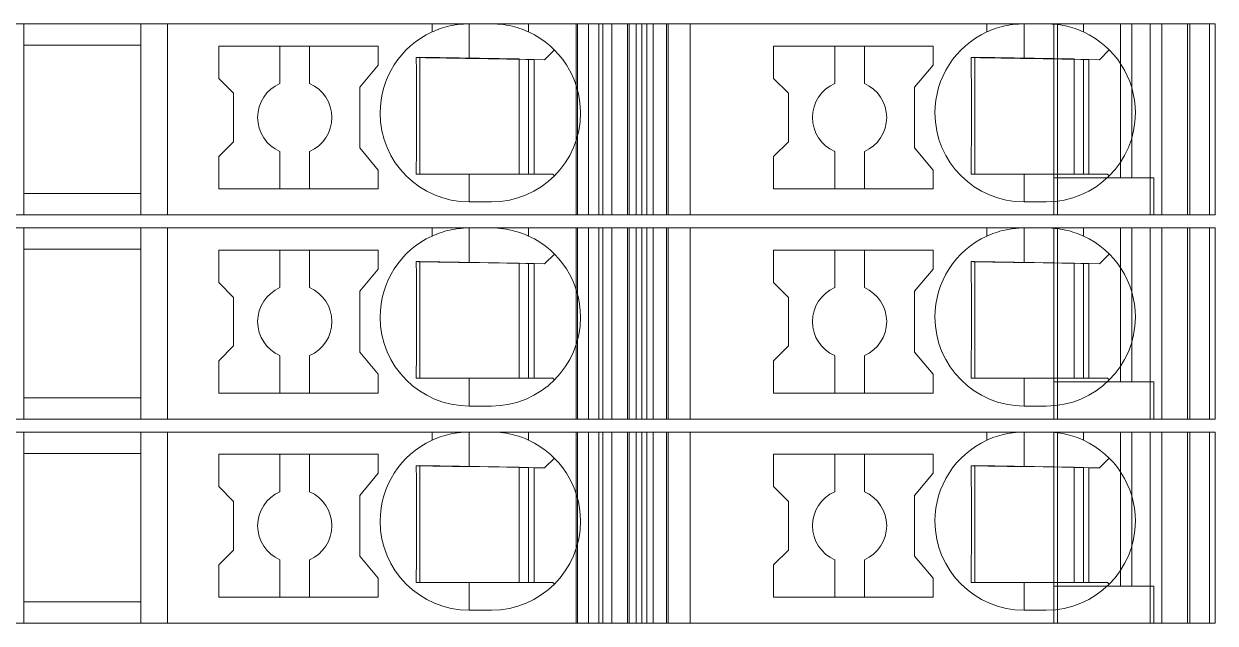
# Model space of a CAD drawing. Header units: millimetres. Extents: x 0 to 1680, y 0 to 1188.
# Drawn here: x 909.05 to 941.15, y 380.35 to 396.5 of the extents above; entities that cross this region are included whole.
import ezdxf
from ezdxf.enums import TextEntityAlignment as Align

# ---------------------------------------------------------------- set-up
doc = ezdxf.new("R2010")
doc.units = ezdxf.units.MM
for name, color, linetype, lineweight in [('EPLAN309', 5, 'Continuous', 5), ('EPLAN493', 5, 'Continuous', 5), ('MAIN-1', 7, 'Continuous', 5), ('MAIN-2', 7, 'Continuous', 5)]:
    doc.layers.add(name, color=color, linetype=linetype, lineweight=lineweight)
doc.styles.add('Tahoma', font='')
doc.styles.get('Tahoma').set_extended_font_data('Tahoma')

# ---------------------------------------------------------------- blocks, each defined once
blk = doc.blocks.new('EPLSYM_LibrarySPECIAL_Symbol12_Variant0_Placement8_16')
at = {"layer": 'EPLAN309', "lineweight": 13, "ltscale": 16}
blk.add_lwpolyline([(0, -5.15), (68.15, -5.15), (68.15, 0), (0, 0)], close=True, dxfattribs=at)
at = {"layer": 'EPLAN493', "color": 5, "style": 'Tahoma'}
blk.add_attdef('17_20450', text='', height=2.3478, dxfattribs=at).set_placement((0, -21.83478), align=Align.MIDDLE_RIGHT)
blk = doc.blocks.new('EPLSYM_LibrarySPECIAL_Symbol12_Variant0_Placement8_17')
at = {"layer": 'EPLAN309', "lineweight": 13, "ltscale": 16}
blk.add_lwpolyline([(0, -5.15), (68.15, -5.15), (68.15, 0), (0, 0)], close=True, dxfattribs=at)
at = {"layer": 'EPLAN493', "color": 5, "style": 'Tahoma'}
blk.add_attdef('17_20450', text='', height=2.3478, dxfattribs=at).set_placement((0, -21.83478), align=Align.MIDDLE_RIGHT)
blk = doc.blocks.new('EPLSYM_LibrarySPECIAL_Symbol12_Variant0_Placement8_18')
at = {"layer": 'EPLAN309', "lineweight": 13, "ltscale": 16}
blk.add_lwpolyline([(0, -5.15), (68.15, -5.15), (68.15, 0), (0, 0)], close=True, dxfattribs=at)
at = {"layer": 'EPLAN493', "color": 5, "style": 'Tahoma'}
blk.add_attdef('17_20450', text='', height=2.3478, dxfattribs=at).set_placement((0, -21.83478), align=Align.MIDDLE_RIGHT)

msp = doc.modelspace()

# ---------------------------------------------------------------- linework, layer by layer
at = {"layer": 'MAIN-1'}
for p, q in [((909.05, 396.5), (912.2, 396.5)), ((909.05, 396.5), (909.05, 391.35)), ((912.919, 396.5), (912.2, 396.5)), ((912.2, 391.35), (912.2, 396.5)), ((920.05, 396.5), (912.919, 396.5)), ((912.919, 396.5), (912.919, 391.35)), ((920.05, 396.5), (921.05, 396.5)), ((920.05, 396.282), (920.05, 396.5)), ((920.531, 396.443), (920.463, 396.427)), ((920.601, 396.458), (920.531, 396.443)), ((920.673, 396.47), (920.601, 396.458)), ((920.746, 396.481), (920.673, 396.47)), ((920.821, 396.489), (920.746, 396.481)), ((920.897, 396.495), (920.821, 396.489)), ((920.973, 396.499), (920.897, 396.495)), ((921.05, 396.5), (920.973, 396.499)), ((921.05, 395.568), (921.05, 396.5)), ((921.05, 396.5), (921.65, 396.5)), ((921.65, 396.5), (921.732, 396.499)), ((922.65, 396.5), (921.65, 396.5)), ((921.732, 396.499), (921.814, 396.494)), ((921.814, 396.494), (921.896, 396.487)), ((921.896, 396.487), (921.975, 396.478)), ((921.975, 396.478), (922.053, 396.466)), ((922.053, 396.466), (922.13, 396.452)), ((922.13, 396.452), (922.204, 396.435)), ((922.204, 396.435), (922.275, 396.417)), ((922.65, 396.5), (925.704, 396.5)), ((922.65, 396.282), (922.65, 396.5)), ((925.832, 396.5), (925.704, 396.5)), ((925.704, 391.35), (925.704, 396.5)), ((925.832, 396.5), (926.367, 396.5)), ((925.832, 391.35), (925.832, 396.5)), ((927, 396.5), (926.367, 396.5)), ((926.367, 391.35), (926.367, 396.5)), ((927, 396.5), (935, 396.5)), ((927, 391.35), (927, 396.5)), ((935, 396.5), (936, 396.5)), ((935, 396.282), (935, 396.5)), ((935.481, 396.443), (935.413, 396.427)), ((935.551, 396.458), (935.481, 396.443)), ((935.622, 396.47), (935.551, 396.458)), ((935.696, 396.481), (935.622, 396.47)), ((935.771, 396.489), (935.696, 396.481)), ((935.847, 396.495), (935.771, 396.489)), ((935.923, 396.499), (935.847, 396.495)), ((936, 396.5), (935.923, 396.499)), ((936, 395.568), (936, 396.5)), ((936, 396.5), (936.6, 396.5)), ((936.6, 396.5), (936.677, 396.499)), ((937.6, 396.5), (936.6, 396.5)), ((936.677, 396.499), (936.753, 396.495)), ((936.753, 396.495), (936.829, 396.489)), ((936.829, 396.489), (936.904, 396.481)), ((936.904, 396.481), (936.978, 396.47)), ((936.978, 396.47), (937.049, 396.458)), ((937.049, 396.458), (937.119, 396.443)), ((937.119, 396.443), (937.187, 396.427)), ((937.6, 396.5), (941, 396.5)), ((937.6, 396.282), (937.6, 396.5)), ((941, 391.35), (941, 396.5)), ((920.102, 396.305), (920.05, 396.282)), ((920.156, 396.327), (920.102, 396.305)), ((920.213, 396.349), (920.156, 396.327)), ((920.272, 396.37), (920.213, 396.349)), ((920.333, 396.39), (920.272, 396.37)), ((920.397, 396.409), (920.333, 396.39)), ((920.463, 396.427), (920.397, 396.409)), ((922.275, 396.417), (922.345, 396.397)), ((922.345, 396.397), (922.411, 396.376)), ((922.411, 396.376), (922.475, 396.354)), ((922.475, 396.354), (922.536, 396.331)), ((922.536, 396.331), (922.594, 396.306)), ((922.594, 396.306), (922.65, 396.282)), ((935.052, 396.305), (935, 396.282)), ((935.106, 396.327), (935.052, 396.305)), ((935.163, 396.349), (935.106, 396.327)), ((935.222, 396.37), (935.163, 396.349)), ((935.283, 396.39), (935.222, 396.37)), ((935.347, 396.409), (935.283, 396.39)), ((935.413, 396.427), (935.347, 396.409)), ((937.187, 396.427), (937.253, 396.409)), ((937.253, 396.409), (937.317, 396.39)), ((937.317, 396.39), (937.378, 396.37)), ((937.378, 396.37), (937.437, 396.349)), ((937.437, 396.349), (937.494, 396.327)), ((937.494, 396.327), (937.548, 396.305)), ((937.548, 396.305), (937.6, 396.282)), ((909.05, 395.925), (912.2, 395.925)), ((914.3, 395.9), (914.3, 395.029)), ((914.3, 395.9), (918.6, 395.9)), ((915.95, 395.9), (915.95, 394.892)), ((916.75, 394.892), (916.75, 395.9)), ((918.6, 395.389), (918.6, 395.9)), ((923.083, 395.533), (923.347, 395.797)), ((929.25, 395.9), (929.25, 395.029)), ((929.25, 395.9), (933.55, 395.9)), ((930.9, 395.9), (930.9, 394.892)), ((931.7, 394.892), (931.7, 395.9)), ((933.55, 395.389), (933.55, 395.9)), ((938.033, 395.533), (938.297, 395.797)), ((919.624, 395.592), (919.625, 395.522)), ((919.685, 395.591), (919.624, 395.592)), ((919.625, 395.522), (919.625, 395.45)), ((919.746, 395.59), (919.685, 395.591)), ((919.721, 395.591), (919.721, 392.45)), ((919.809, 395.589), (919.746, 395.59)), ((919.873, 395.588), (919.809, 395.589)), ((919.937, 395.587), (919.873, 395.588)), ((920.003, 395.586), (919.937, 395.587)), ((920.071, 395.585), (920.003, 395.586)), ((920.14, 395.584), (920.071, 395.585)), ((920.21, 395.582), (920.14, 395.584)), ((920.283, 395.581), (920.21, 395.582)), ((920.358, 395.58), (920.283, 395.581)), ((920.435, 395.579), (920.358, 395.58)), ((920.514, 395.577), (920.435, 395.579)), ((920.597, 395.576), (920.514, 395.577)), ((920.682, 395.575), (920.597, 395.576)), ((920.771, 395.573), (920.682, 395.575)), ((920.862, 395.571), (920.771, 395.573)), ((920.955, 395.57), (920.862, 395.571)), ((921.05, 395.568), (920.955, 395.57)), ((921.05, 395.568), (923.083, 395.533)), ((922.4, 395.545), (922.4, 392.45)), ((922.65, 392.45), (922.65, 395.54)), ((922.8, 395.538), (922.8, 392.45)), ((934.574, 395.592), (934.574, 395.522)), ((934.635, 395.591), (934.574, 395.592)), ((934.574, 395.522), (934.575, 395.45)), ((934.696, 395.59), (934.635, 395.591)), ((934.671, 395.591), (934.671, 392.45)), ((934.759, 395.589), (934.696, 395.59)), ((934.822, 395.588), (934.759, 395.589)), ((934.887, 395.587), (934.822, 395.588)), ((934.953, 395.586), (934.887, 395.587)), ((935.021, 395.585), (934.953, 395.586)), ((935.09, 395.584), (935.021, 395.585)), ((935.16, 395.582), (935.09, 395.584)), ((935.233, 395.581), (935.16, 395.582)), ((935.307, 395.58), (935.233, 395.581)), ((935.385, 395.579), (935.307, 395.58)), ((935.464, 395.577), (935.385, 395.579)), ((935.547, 395.576), (935.464, 395.577)), ((935.632, 395.575), (935.547, 395.576)), ((935.72, 395.573), (935.632, 395.575)), ((935.812, 395.571), (935.72, 395.573)), ((935.905, 395.57), (935.812, 395.571)), ((936, 395.568), (935.905, 395.57)), ((936, 395.568), (938.033, 395.533)), ((937.35, 395.545), (937.35, 392.45)), ((937.6, 392.45), (937.6, 395.54)), ((937.75, 395.538), (937.75, 392.45)), ((918.1, 394.793), (918.6, 395.389)), ((919.625, 395.45), (919.626, 395.377)), ((919.626, 395.377), (919.627, 395.303)), ((919.627, 395.303), (919.628, 395.227)), ((919.628, 395.227), (919.628, 395.149)), ((933.05, 394.793), (933.55, 395.389)), ((934.575, 395.45), (934.576, 395.377)), ((934.576, 395.377), (934.577, 395.303)), ((934.577, 395.303), (934.577, 395.227)), ((934.577, 395.227), (934.578, 395.149)), ((914.7, 394.629), (914.3, 395.029)), ((919.628, 395.149), (919.629, 395.07)), ((919.629, 395.07), (919.63, 394.988)), ((919.63, 394.988), (919.63, 394.904)), ((919.63, 394.904), (919.631, 394.817)), ((929.65, 394.629), (929.25, 395.029)), ((934.578, 395.149), (934.579, 395.07)), ((934.579, 395.07), (934.58, 394.988)), ((934.58, 394.988), (934.58, 394.904)), ((934.58, 394.904), (934.581, 394.817)), ((914.7, 394.629), (914.7, 393.321)), ((918.1, 394.793), (918.1, 393.157)), ((919.631, 394.817), (919.631, 394.726)), ((919.631, 394.726), (919.632, 394.632)), ((919.632, 394.632), (919.633, 394.534)), ((919.633, 394.534), (919.633, 394.431)), ((929.65, 394.629), (929.65, 393.321)), ((933.05, 394.793), (933.05, 393.157)), ((934.581, 394.817), (934.581, 394.726)), ((934.581, 394.726), (934.582, 394.632)), ((934.582, 394.632), (934.582, 394.534)), ((934.582, 394.534), (934.583, 394.431)), ((919.633, 394.431), (919.633, 394.324)), ((919.633, 394.324), (919.633, 394.213)), ((919.633, 394.213), (919.634, 394.1)), ((934.583, 394.431), (934.583, 394.324)), ((934.583, 394.324), (934.583, 394.213)), ((934.583, 394.213), (934.583, 394.1)), ((919.634, 394.1), (919.633, 393.979)), ((919.633, 393.979), (919.633, 393.861)), ((934.583, 394.1), (934.583, 393.979)), ((934.583, 393.979), (934.583, 393.861)), ((919.633, 393.747), (919.632, 393.638)), ((919.632, 393.638), (919.632, 393.534)), ((919.633, 393.861), (919.633, 393.747)), ((934.583, 393.747), (934.582, 393.638)), ((934.582, 393.638), (934.582, 393.534)), ((934.583, 393.861), (934.583, 393.747)), ((914.7, 393.321), (914.3, 392.921)), ((919.63, 393.248), (919.629, 393.159)), ((919.631, 393.339), (919.63, 393.248)), ((919.632, 393.534), (919.631, 393.434)), ((919.631, 393.434), (919.631, 393.339)), ((929.65, 393.321), (929.25, 392.921)), ((934.58, 393.248), (934.579, 393.159)), ((934.581, 393.339), (934.58, 393.248)), ((934.582, 393.534), (934.581, 393.434)), ((934.581, 393.434), (934.581, 393.339)), ((914.3, 392.921), (914.3, 392.05)), ((915.95, 393.058), (915.95, 392.05)), ((916.75, 393.058), (916.75, 392.05)), ((918.1, 393.157), (918.6, 392.561)), ((919.627, 392.908), (919.626, 392.829)), ((919.628, 392.99), (919.627, 392.908)), ((919.629, 393.159), (919.628, 393.073)), ((919.628, 393.073), (919.628, 392.99)), ((929.25, 392.921), (929.25, 392.05)), ((930.9, 393.058), (930.9, 392.05)), ((931.7, 393.058), (931.7, 392.05)), ((933.05, 393.157), (933.55, 392.561)), ((934.577, 392.908), (934.576, 392.829)), ((934.578, 392.99), (934.577, 392.908)), ((934.579, 393.159), (934.578, 393.073)), ((934.578, 393.073), (934.578, 392.99)), ((919.624, 392.598), (919.623, 392.524)), ((919.625, 392.75), (919.624, 392.674)), ((919.624, 392.674), (919.624, 392.598)), ((919.626, 392.829), (919.625, 392.75)), ((934.574, 392.598), (934.573, 392.524)), ((934.575, 392.75), (934.574, 392.674)), ((934.574, 392.674), (934.574, 392.598)), ((934.576, 392.829), (934.575, 392.75)), ((918.6, 392.05), (918.6, 392.561)), ((919.623, 392.524), (919.622, 392.45)), ((919.622, 392.45), (919.683, 392.45)), ((919.683, 392.45), (919.746, 392.45)), ((919.746, 392.45), (919.809, 392.45)), ((919.809, 392.45), (919.873, 392.45)), ((919.873, 392.45), (919.939, 392.45)), ((919.939, 392.45), (920.005, 392.45)), ((920.005, 392.45), (920.074, 392.45)), ((920.074, 392.45), (920.144, 392.45)), ((920.144, 392.45), (920.215, 392.45)), ((920.215, 392.45), (920.289, 392.45)), ((920.289, 392.45), (920.364, 392.45)), ((920.364, 392.45), (920.442, 392.45)), ((920.442, 392.45), (920.522, 392.45)), ((920.522, 392.45), (920.605, 392.45)), ((920.605, 392.45), (920.69, 392.45)), ((920.69, 392.45), (920.778, 392.45)), ((920.778, 392.45), (920.867, 392.45)), ((920.867, 392.45), (920.958, 392.45)), ((920.958, 392.45), (921.05, 392.45)), ((921.05, 392.45), (923.3, 392.45)), ((921.05, 392.45), (921.05, 391.7)), ((923.347, 392.403), (923.3, 392.45)), ((933.55, 392.05), (933.55, 392.561)), ((934.573, 392.524), (934.572, 392.45)), ((934.572, 392.45), (934.633, 392.45)), ((934.633, 392.45), (934.695, 392.45)), ((934.695, 392.45), (934.759, 392.45)), ((934.759, 392.45), (934.823, 392.45)), ((934.823, 392.45), (934.889, 392.45)), ((934.889, 392.45), (934.955, 392.45)), ((934.955, 392.45), (935.024, 392.45)), ((935.024, 392.45), (935.093, 392.45)), ((935.093, 392.45), (935.165, 392.45)), ((935.165, 392.45), (935.239, 392.45)), ((935.239, 392.45), (935.314, 392.45)), ((935.314, 392.45), (935.392, 392.45)), ((935.392, 392.45), (935.472, 392.45)), ((935.472, 392.45), (935.555, 392.45)), ((935.555, 392.45), (935.64, 392.45)), ((935.64, 392.45), (935.727, 392.45)), ((935.727, 392.45), (935.817, 392.45)), ((935.817, 392.45), (935.908, 392.45)), ((935.908, 392.45), (936, 392.45)), ((936, 392.45), (936, 391.7)), ((936, 392.45), (938.25, 392.45)), ((938.297, 392.403), (938.25, 392.45)), ((918.6, 392.05), (914.3, 392.05)), ((933.55, 392.05), (929.25, 392.05)), ((909.05, 391.925), (912.2, 391.925)), ((921.65, 391.7), (921.05, 391.7)), ((936.6, 391.7), (936, 391.7)), ((909.05, 391.35), (912.2, 391.35)), ((912.919, 391.35), (912.2, 391.35)), ((912.919, 391.35), (925.704, 391.35)), ((924.544, 391.35), (924.544, 391.35)), ((924.65, 391.35), (924.65, 391.35)), ((925.832, 391.35), (925.704, 391.35)), ((925.832, 391.35), (926.367, 391.35)), ((927, 391.35), (926.367, 391.35)), ((927, 391.35), (941, 391.35)), ((939.5, 391.35), (939.5, 391.35)), ((909.05, 391), (912.2, 391)), ((909.05, 391), (909.05, 385.85)), ((912.919, 391), (912.2, 391)), ((912.2, 385.85), (912.2, 391)), ((920.05, 391), (912.919, 391)), ((912.919, 391), (912.919, 385.85)), ((920.05, 391), (921.05, 391)), ((920.05, 390.782), (920.05, 391)), ((920.746, 390.981), (920.673, 390.97)), ((920.821, 390.989), (920.746, 390.981)), ((920.897, 390.995), (920.821, 390.989)), ((920.973, 390.999), (920.897, 390.995)), ((921.05, 391), (920.973, 390.999)), ((921.05, 390.068), (921.05, 391)), ((921.05, 391), (921.65, 391)), ((921.65, 391), (921.732, 390.999)), ((922.65, 391), (921.65, 391)), ((921.732, 390.999), (921.814, 390.994)), ((921.814, 390.994), (921.896, 390.987)), ((921.896, 390.987), (921.975, 390.978)), ((922.65, 391), (925.704, 391)), ((922.65, 390.782), (922.65, 391)), ((925.832, 391), (925.704, 391)), ((925.704, 385.85), (925.704, 391)), ((925.832, 391), (926.367, 391)), ((925.832, 385.85), (925.832, 391)), ((927, 391), (926.367, 391)), ((926.367, 385.85), (926.367, 391)), ((927, 391), (935, 391)), ((927, 385.85), (927, 391)), ((935, 391), (936, 391)), ((935, 390.782), (935, 391)), ((935.696, 390.981), (935.622, 390.97)), ((935.771, 390.989), (935.696, 390.981)), ((935.847, 390.995), (935.771, 390.989)), ((935.923, 390.999), (935.847, 390.995)), ((936, 391), (935.923, 390.999)), ((936, 390.068), (936, 391)), ((936, 391), (936.6, 391)), ((936.6, 391), (936.677, 390.999)), ((937.6, 391), (936.6, 391)), ((936.677, 390.999), (936.753, 390.995)), ((936.753, 390.995), (936.829, 390.989)), ((936.829, 390.989), (936.904, 390.981)), ((936.904, 390.981), (936.978, 390.97)), ((937.6, 391), (941, 391)), ((937.6, 390.782), (937.6, 391)), ((941, 385.85), (941, 391)), ((920.102, 390.805), (920.05, 390.782)), ((920.156, 390.827), (920.102, 390.805)), ((920.213, 390.849), (920.156, 390.827)), ((920.272, 390.87), (920.213, 390.849)), ((920.333, 390.89), (920.272, 390.87)), ((920.397, 390.909), (920.333, 390.89)), ((920.463, 390.927), (920.397, 390.909)), ((920.531, 390.943), (920.463, 390.927)), ((920.601, 390.958), (920.531, 390.943)), ((920.673, 390.97), (920.601, 390.958)), ((921.975, 390.978), (922.053, 390.966)), ((922.053, 390.966), (922.13, 390.952)), ((922.13, 390.952), (922.204, 390.935)), ((922.204, 390.935), (922.275, 390.917)), ((922.275, 390.917), (922.345, 390.897)), ((922.345, 390.897), (922.411, 390.876)), ((922.411, 390.876), (922.475, 390.854)), ((922.475, 390.854), (922.536, 390.831)), ((922.536, 390.831), (922.594, 390.806)), ((922.594, 390.806), (922.65, 390.782)), ((935.052, 390.805), (935, 390.782)), ((935.106, 390.827), (935.052, 390.805)), ((935.163, 390.849), (935.106, 390.827)), ((935.222, 390.87), (935.163, 390.849)), ((935.283, 390.89), (935.222, 390.87)), ((935.347, 390.909), (935.283, 390.89)), ((935.413, 390.927), (935.347, 390.909)), ((935.481, 390.943), (935.413, 390.927)), ((935.551, 390.958), (935.481, 390.943)), ((935.622, 390.97), (935.551, 390.958)), ((936.978, 390.97), (937.049, 390.958)), ((937.049, 390.958), (937.119, 390.943)), ((937.119, 390.943), (937.187, 390.927)), ((937.187, 390.927), (937.253, 390.909)), ((937.253, 390.909), (937.317, 390.89)), ((937.317, 390.89), (937.378, 390.87)), ((937.378, 390.87), (937.437, 390.849)), ((937.437, 390.849), (937.494, 390.827)), ((937.494, 390.827), (937.548, 390.805)), ((937.548, 390.805), (937.6, 390.782)), ((909.05, 390.425), (912.2, 390.425)), ((914.3, 390.4), (914.3, 389.529)), ((914.3, 390.4), (918.6, 390.4)), ((915.95, 390.4), (915.95, 389.392)), ((916.75, 389.392), (916.75, 390.4)), ((918.6, 389.889), (918.6, 390.4)), ((929.25, 390.4), (929.25, 389.529)), ((929.25, 390.4), (933.55, 390.4)), ((930.9, 390.4), (930.9, 389.392)), ((931.7, 389.392), (931.7, 390.4)), ((933.55, 389.889), (933.55, 390.4)), ((919.624, 390.092), (919.625, 390.022)), ((919.685, 390.091), (919.624, 390.092)), ((919.625, 390.022), (919.625, 389.95)), ((919.746, 390.09), (919.685, 390.091)), ((919.721, 390.091), (919.721, 386.95)), ((919.809, 390.089), (919.746, 390.09)), ((919.873, 390.088), (919.809, 390.089)), ((919.937, 390.087), (919.873, 390.088)), ((920.003, 390.086), (919.937, 390.087)), ((920.071, 390.085), (920.003, 390.086)), ((920.14, 390.084), (920.071, 390.085)), ((920.21, 390.082), (920.14, 390.084)), ((920.283, 390.081), (920.21, 390.082)), ((920.358, 390.08), (920.283, 390.081)), ((920.435, 390.079), (920.358, 390.08)), ((920.514, 390.077), (920.435, 390.079)), ((920.597, 390.076), (920.514, 390.077)), ((920.682, 390.075), (920.597, 390.076)), ((920.771, 390.073), (920.682, 390.075)), ((920.862, 390.071), (920.771, 390.073)), ((920.955, 390.07), (920.862, 390.071)), ((921.05, 390.068), (920.955, 390.07)), ((921.05, 390.068), (923.083, 390.033)), ((922.4, 390.045), (922.4, 386.95)), ((922.65, 386.95), (922.65, 390.04)), ((922.8, 390.038), (922.8, 386.95)), ((923.083, 390.033), (923.347, 390.297)), ((934.574, 390.092), (934.574, 390.022)), ((934.635, 390.091), (934.574, 390.092)), ((934.574, 390.022), (934.575, 389.95)), ((934.696, 390.09), (934.635, 390.091)), ((934.671, 390.091), (934.671, 386.95)), ((934.759, 390.089), (934.696, 390.09)), ((934.822, 390.088), (934.759, 390.089)), ((934.887, 390.087), (934.822, 390.088)), ((934.953, 390.086), (934.887, 390.087)), ((935.021, 390.085), (934.953, 390.086)), ((935.09, 390.084), (935.021, 390.085)), ((935.16, 390.082), (935.09, 390.084)), ((935.233, 390.081), (935.16, 390.082)), ((935.307, 390.08), (935.233, 390.081)), ((935.385, 390.079), (935.307, 390.08)), ((935.464, 390.077), (935.385, 390.079)), ((935.547, 390.076), (935.464, 390.077)), ((935.632, 390.075), (935.547, 390.076)), ((935.72, 390.073), (935.632, 390.075)), ((935.812, 390.071), (935.72, 390.073)), ((935.905, 390.07), (935.812, 390.071)), ((936, 390.068), (935.905, 390.07)), ((936, 390.068), (938.033, 390.033)), ((937.35, 390.045), (937.35, 386.95)), ((937.6, 386.95), (937.6, 390.04)), ((937.75, 390.038), (937.75, 386.95)), ((938.033, 390.033), (938.297, 390.297)), ((918.1, 389.293), (918.6, 389.889)), ((919.625, 389.95), (919.626, 389.877)), ((919.626, 389.877), (919.627, 389.803)), ((919.627, 389.803), (919.628, 389.727)), ((919.628, 389.727), (919.628, 389.649)), ((933.05, 389.293), (933.55, 389.889)), ((934.575, 389.95), (934.576, 389.877)), ((934.576, 389.877), (934.577, 389.803)), ((934.577, 389.803), (934.577, 389.727)), ((934.577, 389.727), (934.578, 389.649)), ((914.7, 389.129), (914.3, 389.529)), ((919.628, 389.649), (919.629, 389.57)), ((919.629, 389.57), (919.63, 389.488)), ((919.63, 389.488), (919.63, 389.404)), ((919.63, 389.404), (919.631, 389.317)), ((929.65, 389.129), (929.25, 389.529)), ((934.578, 389.649), (934.579, 389.57)), ((934.579, 389.57), (934.58, 389.488)), ((934.58, 389.488), (934.58, 389.404)), ((934.58, 389.404), (934.581, 389.317)), ((914.7, 389.129), (914.7, 387.821)), ((918.1, 389.293), (918.1, 387.657)), ((919.631, 389.317), (919.631, 389.226)), ((919.631, 389.226), (919.632, 389.132)), ((919.632, 389.132), (919.633, 389.034)), ((929.65, 389.129), (929.65, 387.821)), ((933.05, 389.293), (933.05, 387.657)), ((934.581, 389.317), (934.581, 389.226)), ((934.581, 389.226), (934.582, 389.132)), ((934.582, 389.132), (934.582, 389.034)), ((919.633, 389.034), (919.633, 388.931)), ((919.633, 388.931), (919.633, 388.824)), ((919.633, 388.824), (919.633, 388.713)), ((934.582, 389.034), (934.583, 388.931)), ((934.583, 388.931), (934.583, 388.824)), ((934.583, 388.824), (934.583, 388.713)), ((919.633, 388.713), (919.634, 388.6)), ((919.634, 388.6), (919.633, 388.479)), ((919.633, 388.479), (919.633, 388.361)), ((934.583, 388.713), (934.583, 388.6)), ((934.583, 388.6), (934.583, 388.479)), ((934.583, 388.479), (934.583, 388.361)), ((919.633, 388.247), (919.632, 388.138)), ((919.632, 388.138), (919.632, 388.034)), ((919.633, 388.361), (919.633, 388.247)), ((934.583, 388.247), (934.582, 388.138)), ((934.582, 388.138), (934.582, 388.034)), ((934.583, 388.361), (934.583, 388.247)), ((914.7, 387.821), (914.3, 387.421)), ((919.631, 387.839), (919.63, 387.748)), ((919.632, 388.034), (919.631, 387.934)), ((919.631, 387.934), (919.631, 387.839)), ((929.65, 387.821), (929.25, 387.421)), ((934.581, 387.839), (934.58, 387.748)), ((934.582, 388.034), (934.581, 387.934)), ((934.581, 387.934), (934.581, 387.839)), ((915.95, 387.558), (915.95, 386.55)), ((916.75, 387.558), (916.75, 386.55)), ((918.1, 387.657), (918.6, 387.061)), ((919.628, 387.49), (919.627, 387.408)), ((919.629, 387.659), (919.628, 387.573)), ((919.628, 387.573), (919.628, 387.49)), ((919.63, 387.748), (919.629, 387.659)), ((930.9, 387.558), (930.9, 386.55)), ((931.7, 387.558), (931.7, 386.55)), ((933.05, 387.657), (933.55, 387.061)), ((934.578, 387.49), (934.577, 387.408)), ((934.579, 387.659), (934.578, 387.573)), ((934.578, 387.573), (934.578, 387.49)), ((934.58, 387.748), (934.579, 387.659)), ((914.3, 387.421), (914.3, 386.55)), ((919.625, 387.25), (919.624, 387.174)), ((919.624, 387.174), (919.624, 387.098)), ((919.626, 387.329), (919.625, 387.25)), ((919.627, 387.408), (919.626, 387.329)), ((929.25, 387.421), (929.25, 386.55)), ((934.575, 387.25), (934.574, 387.174)), ((934.574, 387.174), (934.574, 387.098)), ((934.576, 387.329), (934.575, 387.25)), ((934.577, 387.408), (934.576, 387.329)), ((918.6, 386.55), (918.6, 387.061)), ((919.623, 387.024), (919.622, 386.95)), ((919.622, 386.95), (919.683, 386.95)), ((919.624, 387.098), (919.623, 387.024)), ((919.683, 386.95), (919.746, 386.95)), ((919.746, 386.95), (919.809, 386.95)), ((919.809, 386.95), (919.873, 386.95)), ((919.873, 386.95), (919.939, 386.95)), ((919.939, 386.95), (920.005, 386.95)), ((920.005, 386.95), (920.074, 386.95)), ((920.074, 386.95), (920.144, 386.95)), ((920.144, 386.95), (920.215, 386.95)), ((920.215, 386.95), (920.289, 386.95)), ((920.289, 386.95), (920.364, 386.95)), ((920.364, 386.95), (920.442, 386.95)), ((920.442, 386.95), (920.522, 386.95)), ((920.522, 386.95), (920.605, 386.95)), ((920.605, 386.95), (920.69, 386.95)), ((920.69, 386.95), (920.778, 386.95)), ((920.778, 386.95), (920.867, 386.95)), ((920.867, 386.95), (920.958, 386.95)), ((920.958, 386.95), (921.05, 386.95)), ((921.05, 386.95), (923.3, 386.95)), ((921.05, 386.95), (921.05, 386.2)), ((923.347, 386.903), (923.3, 386.95)), ((933.55, 386.55), (933.55, 387.061)), ((934.573, 387.024), (934.572, 386.95)), ((934.572, 386.95), (934.633, 386.95)), ((934.574, 387.098), (934.573, 387.024)), ((934.633, 386.95), (934.695, 386.95)), ((934.695, 386.95), (934.759, 386.95)), ((934.759, 386.95), (934.823, 386.95)), ((934.823, 386.95), (934.889, 386.95)), ((934.889, 386.95), (934.955, 386.95)), ((934.955, 386.95), (935.024, 386.95)), ((935.024, 386.95), (935.093, 386.95)), ((935.093, 386.95), (935.165, 386.95)), ((935.165, 386.95), (935.239, 386.95)), ((935.239, 386.95), (935.314, 386.95)), ((935.314, 386.95), (935.392, 386.95)), ((935.392, 386.95), (935.472, 386.95)), ((935.472, 386.95), (935.555, 386.95)), ((935.555, 386.95), (935.64, 386.95)), ((935.64, 386.95), (935.727, 386.95)), ((935.727, 386.95), (935.817, 386.95)), ((935.817, 386.95), (935.908, 386.95)), ((935.908, 386.95), (936, 386.95)), ((936, 386.95), (936, 386.2)), ((936, 386.95), (938.25, 386.95)), ((938.297, 386.903), (938.25, 386.95)), ((918.6, 386.55), (914.3, 386.55)), ((933.55, 386.55), (929.25, 386.55)), ((909.05, 386.425), (912.2, 386.425)), ((921.65, 386.2), (921.05, 386.2)), ((936.6, 386.2), (936, 386.2)), ((909.05, 385.85), (912.2, 385.85)), ((912.919, 385.85), (912.2, 385.85)), ((912.919, 385.85), (925.704, 385.85)), ((924.544, 385.85), (924.544, 385.85)), ((924.65, 385.85), (924.65, 385.85)), ((925.832, 385.85), (925.704, 385.85)), ((925.832, 385.85), (926.367, 385.85)), ((927, 385.85), (926.367, 385.85)), ((927, 385.85), (941, 385.85)), ((939.5, 385.85), (939.5, 385.85)), ((909.05, 385.5), (912.2, 385.5)), ((909.05, 385.5), (909.05, 380.35)), ((912.919, 385.5), (912.2, 385.5)), ((912.2, 380.35), (912.2, 385.5)), ((920.05, 385.5), (912.919, 385.5)), ((912.919, 385.5), (912.919, 380.35)), ((920.05, 385.5), (921.05, 385.5)), ((920.05, 385.282), (920.05, 385.5)), ((920.102, 385.305), (920.05, 385.282)), ((920.156, 385.327), (920.102, 385.305)), ((920.213, 385.349), (920.156, 385.327)), ((920.272, 385.37), (920.213, 385.349)), ((920.333, 385.39), (920.272, 385.37)), ((920.397, 385.409), (920.333, 385.39)), ((920.463, 385.427), (920.397, 385.409)), ((920.531, 385.443), (920.463, 385.427)), ((920.601, 385.458), (920.531, 385.443)), ((920.673, 385.47), (920.601, 385.458)), ((920.746, 385.481), (920.673, 385.47)), ((920.821, 385.489), (920.746, 385.481)), ((920.897, 385.495), (920.821, 385.489)), ((920.973, 385.499), (920.897, 385.495)), ((921.05, 385.5), (920.973, 385.499)), ((921.05, 384.568), (921.05, 385.5)), ((921.05, 385.5), (921.65, 385.5)), ((921.65, 385.5), (921.732, 385.499)), ((922.65, 385.5), (921.65, 385.5)), ((921.732, 385.499), (921.814, 385.494)), ((921.814, 385.494), (921.896, 385.487)), ((921.896, 385.487), (921.975, 385.478)), ((921.975, 385.478), (922.053, 385.466)), ((922.053, 385.466), (922.13, 385.452)), ((922.13, 385.452), (922.204, 385.435)), ((922.204, 385.435), (922.275, 385.417)), ((922.275, 385.417), (922.345, 385.397)), ((922.345, 385.397), (922.411, 385.376)), ((922.411, 385.376), (922.475, 385.354)), ((922.475, 385.354), (922.536, 385.331)), ((922.536, 385.331), (922.594, 385.306)), ((922.594, 385.306), (922.65, 385.282)), ((922.65, 385.5), (925.704, 385.5)), ((922.65, 385.282), (922.65, 385.5)), ((925.832, 385.5), (925.704, 385.5)), ((925.704, 380.35), (925.704, 385.5)), ((925.832, 385.5), (926.367, 385.5)), ((925.832, 380.35), (925.832, 385.5)), ((927, 385.5), (926.367, 385.5)), ((926.367, 380.35), (926.367, 385.5)), ((927, 385.5), (935, 385.5)), ((927, 380.35), (927, 385.5)), ((935, 385.5), (936, 385.5)), ((935, 385.282), (935, 385.5)), ((935.052, 385.305), (935, 385.282)), ((935.106, 385.327), (935.052, 385.305)), ((935.163, 385.349), (935.106, 385.327)), ((935.222, 385.37), (935.163, 385.349)), ((935.283, 385.39), (935.222, 385.37)), ((935.347, 385.409), (935.283, 385.39)), ((935.413, 385.427), (935.347, 385.409)), ((935.481, 385.443), (935.413, 385.427)), ((935.551, 385.458), (935.481, 385.443)), ((935.622, 385.47), (935.551, 385.458)), ((935.696, 385.481), (935.622, 385.47)), ((935.771, 385.489), (935.696, 385.481)), ((935.847, 385.495), (935.771, 385.489)), ((935.923, 385.499), (935.847, 385.495)), ((936, 385.5), (935.923, 385.499)), ((936, 384.568), (936, 385.5)), ((936, 385.5), (936.6, 385.5)), ((936.6, 385.5), (936.677, 385.499)), ((937.6, 385.5), (936.6, 385.5)), ((936.677, 385.499), (936.753, 385.495)), ((936.753, 385.495), (936.829, 385.489)), ((936.829, 385.489), (936.904, 385.481)), ((936.904, 385.481), (936.978, 385.47)), ((936.978, 385.47), (937.049, 385.458)), ((937.049, 385.458), (937.119, 385.443)), ((937.119, 385.443), (937.187, 385.427)), ((937.187, 385.427), (937.253, 385.409)), ((937.253, 385.409), (937.317, 385.39)), ((937.317, 385.39), (937.378, 385.37)), ((937.378, 385.37), (937.437, 385.349)), ((937.437, 385.349), (937.494, 385.327)), ((937.494, 385.327), (937.548, 385.305)), ((937.548, 385.305), (937.6, 385.282)), ((937.6, 385.5), (941, 385.5)), ((937.6, 385.282), (937.6, 385.5)), ((941, 380.35), (941, 385.5)), ((909.05, 384.925), (912.2, 384.925)), ((914.3, 384.9), (914.3, 384.029)), ((914.3, 384.9), (918.6, 384.9)), ((915.95, 384.9), (915.95, 383.892)), ((916.75, 383.892), (916.75, 384.9)), ((918.6, 384.389), (918.6, 384.9)), ((929.25, 384.9), (929.25, 384.029)), ((929.25, 384.9), (933.55, 384.9)), ((930.9, 384.9), (930.9, 383.892)), ((931.7, 383.892), (931.7, 384.9)), ((933.55, 384.389), (933.55, 384.9)), ((919.624, 384.592), (919.625, 384.522)), ((919.685, 384.591), (919.624, 384.592)), ((919.746, 384.59), (919.685, 384.591)), ((919.721, 384.591), (919.721, 381.45)), ((919.809, 384.589), (919.746, 384.59)), ((919.873, 384.588), (919.809, 384.589)), ((919.937, 384.587), (919.873, 384.588)), ((920.003, 384.586), (919.937, 384.587)), ((920.071, 384.585), (920.003, 384.586)), ((920.14, 384.584), (920.071, 384.585)), ((920.21, 384.582), (920.14, 384.584)), ((920.283, 384.581), (920.21, 384.582)), ((920.358, 384.58), (920.283, 384.581)), ((920.435, 384.579), (920.358, 384.58)), ((920.514, 384.577), (920.435, 384.579)), ((920.597, 384.576), (920.514, 384.577)), ((920.682, 384.575), (920.597, 384.576)), ((920.771, 384.573), (920.682, 384.575)), ((920.862, 384.571), (920.771, 384.573)), ((920.955, 384.57), (920.862, 384.571)), ((921.05, 384.568), (920.955, 384.57)), ((921.05, 384.568), (923.083, 384.533)), ((923.083, 384.533), (923.347, 384.797)), ((934.574, 384.592), (934.574, 384.522)), ((934.635, 384.591), (934.574, 384.592)), ((934.696, 384.59), (934.635, 384.591)), ((934.671, 384.591), (934.671, 381.45)), ((934.759, 384.589), (934.696, 384.59)), ((934.822, 384.588), (934.759, 384.589)), ((934.887, 384.587), (934.822, 384.588)), ((934.953, 384.586), (934.887, 384.587)), ((935.021, 384.585), (934.953, 384.586)), ((935.09, 384.584), (935.021, 384.585)), ((935.16, 384.582), (935.09, 384.584)), ((935.233, 384.581), (935.16, 384.582)), ((935.307, 384.58), (935.233, 384.581)), ((935.385, 384.579), (935.307, 384.58)), ((935.464, 384.577), (935.385, 384.579)), ((935.547, 384.576), (935.464, 384.577)), ((935.632, 384.575), (935.547, 384.576)), ((935.72, 384.573), (935.632, 384.575)), ((935.812, 384.571), (935.72, 384.573)), ((935.905, 384.57), (935.812, 384.571)), ((936, 384.568), (935.905, 384.57)), ((936, 384.568), (938.033, 384.533)), ((938.033, 384.533), (938.297, 384.797)), ((918.1, 383.793), (918.6, 384.389)), ((919.625, 384.522), (919.625, 384.45)), ((919.625, 384.45), (919.626, 384.377)), ((919.626, 384.377), (919.627, 384.303)), ((919.627, 384.303), (919.628, 384.227)), ((922.4, 384.545), (922.4, 381.45)), ((922.65, 381.45), (922.65, 384.54)), ((922.8, 384.538), (922.8, 381.45)), ((933.05, 383.793), (933.55, 384.389)), ((934.574, 384.522), (934.575, 384.45)), ((934.575, 384.45), (934.576, 384.377)), ((934.576, 384.377), (934.577, 384.303)), ((934.577, 384.303), (934.577, 384.227)), ((937.35, 384.545), (937.35, 381.45)), ((937.6, 381.45), (937.6, 384.54)), ((937.75, 384.538), (937.75, 381.45)), ((914.7, 383.629), (914.3, 384.029)), ((919.628, 384.227), (919.628, 384.149)), ((919.628, 384.149), (919.629, 384.07)), ((919.629, 384.07), (919.63, 383.988)), ((919.63, 383.988), (919.63, 383.904)), ((929.65, 383.629), (929.25, 384.029)), ((934.577, 384.227), (934.578, 384.149)), ((934.578, 384.149), (934.579, 384.07)), ((934.579, 384.07), (934.58, 383.988)), ((934.58, 383.988), (934.58, 383.904)), ((914.7, 383.629), (914.7, 382.321)), ((918.1, 383.793), (918.1, 382.157)), ((919.63, 383.904), (919.631, 383.817)), ((919.631, 383.817), (919.631, 383.726)), ((919.631, 383.726), (919.632, 383.632)), ((919.632, 383.632), (919.633, 383.534)), ((929.65, 383.629), (929.65, 382.321)), ((933.05, 383.793), (933.05, 382.157)), ((934.58, 383.904), (934.581, 383.817)), ((934.581, 383.817), (934.581, 383.726)), ((934.581, 383.726), (934.582, 383.632)), ((934.582, 383.632), (934.582, 383.534)), ((919.633, 383.534), (919.633, 383.431)), ((919.633, 383.431), (919.633, 383.324)), ((919.633, 383.324), (919.633, 383.213)), ((934.582, 383.534), (934.583, 383.431)), ((934.583, 383.431), (934.583, 383.324)), ((934.583, 383.324), (934.583, 383.213)), ((919.633, 383.213), (919.634, 383.1)), ((919.634, 383.1), (919.633, 382.979)), ((919.633, 382.979), (919.633, 382.861)), ((934.583, 383.213), (934.583, 383.1)), ((934.583, 383.1), (934.583, 382.979)), ((934.583, 382.979), (934.583, 382.861)), ((919.633, 382.747), (919.632, 382.638)), ((919.632, 382.638), (919.632, 382.534)), ((919.633, 382.861), (919.633, 382.747)), ((934.583, 382.747), (934.582, 382.638)), ((934.582, 382.638), (934.582, 382.534)), ((934.583, 382.861), (934.583, 382.747)), ((914.7, 382.321), (914.3, 381.921)), ((919.631, 382.339), (919.63, 382.248)), ((919.632, 382.534), (919.631, 382.434)), ((919.631, 382.434), (919.631, 382.339)), ((929.65, 382.321), (929.25, 381.921)), ((934.581, 382.339), (934.58, 382.248)), ((934.582, 382.534), (934.581, 382.434)), ((934.581, 382.434), (934.581, 382.339)), ((915.95, 382.058), (915.95, 381.05)), ((916.75, 382.058), (916.75, 381.05)), ((918.1, 382.157), (918.6, 381.561)), ((919.629, 382.159), (919.628, 382.073)), ((919.628, 382.073), (919.628, 381.99)), ((919.63, 382.248), (919.629, 382.159)), ((930.9, 382.058), (930.9, 381.05)), ((931.7, 382.058), (931.7, 381.05)), ((933.05, 382.157), (933.55, 381.561)), ((934.579, 382.159), (934.578, 382.073)), ((934.578, 382.073), (934.578, 381.99)), ((934.58, 382.248), (934.579, 382.159)), ((914.3, 381.921), (914.3, 381.05)), ((919.625, 381.75), (919.624, 381.674)), ((919.624, 381.674), (919.624, 381.598)), ((919.626, 381.829), (919.625, 381.75)), ((919.627, 381.908), (919.626, 381.829)), ((919.628, 381.99), (919.627, 381.908)), ((929.25, 381.921), (929.25, 381.05)), ((934.575, 381.75), (934.574, 381.674)), ((934.574, 381.674), (934.574, 381.598)), ((934.576, 381.829), (934.575, 381.75)), ((934.577, 381.908), (934.576, 381.829)), ((934.578, 381.99), (934.577, 381.908)), ((918.6, 381.05), (918.6, 381.561)), ((919.623, 381.524), (919.622, 381.45)), ((919.622, 381.45), (919.683, 381.45)), ((919.624, 381.598), (919.623, 381.524)), ((919.683, 381.45), (919.746, 381.45)), ((919.746, 381.45), (919.809, 381.45)), ((919.809, 381.45), (919.873, 381.45)), ((919.873, 381.45), (919.939, 381.45)), ((919.939, 381.45), (920.005, 381.45)), ((920.005, 381.45), (920.074, 381.45)), ((920.074, 381.45), (920.144, 381.45)), ((920.144, 381.45), (920.215, 381.45)), ((920.215, 381.45), (920.289, 381.45)), ((920.289, 381.45), (920.364, 381.45)), ((920.364, 381.45), (920.442, 381.45)), ((920.442, 381.45), (920.522, 381.45)), ((920.522, 381.45), (920.605, 381.45)), ((920.605, 381.45), (920.69, 381.45)), ((920.69, 381.45), (920.778, 381.45)), ((920.778, 381.45), (920.867, 381.45)), ((920.867, 381.45), (920.958, 381.45)), ((920.958, 381.45), (921.05, 381.45)), ((921.05, 381.45), (923.3, 381.45)), ((921.05, 381.45), (921.05, 380.7)), ((923.347, 381.403), (923.3, 381.45)), ((933.55, 381.05), (933.55, 381.561)), ((934.573, 381.524), (934.572, 381.45)), ((934.572, 381.45), (934.633, 381.45)), ((934.574, 381.598), (934.573, 381.524)), ((934.633, 381.45), (934.695, 381.45)), ((934.695, 381.45), (934.759, 381.45)), ((934.759, 381.45), (934.823, 381.45)), ((934.823, 381.45), (934.889, 381.45)), ((934.889, 381.45), (934.955, 381.45)), ((934.955, 381.45), (935.024, 381.45)), ((935.024, 381.45), (935.093, 381.45)), ((935.093, 381.45), (935.165, 381.45)), ((935.165, 381.45), (935.239, 381.45)), ((935.239, 381.45), (935.314, 381.45)), ((935.314, 381.45), (935.392, 381.45)), ((935.392, 381.45), (935.472, 381.45)), ((935.472, 381.45), (935.555, 381.45)), ((935.555, 381.45), (935.64, 381.45)), ((935.64, 381.45), (935.727, 381.45)), ((935.727, 381.45), (935.817, 381.45)), ((935.817, 381.45), (935.908, 381.45)), ((935.908, 381.45), (936, 381.45)), ((936, 381.45), (936, 380.7)), ((936, 381.45), (938.25, 381.45)), ((938.297, 381.403), (938.25, 381.45)), ((918.6, 381.05), (914.3, 381.05)), ((933.55, 381.05), (929.25, 381.05)), ((909.05, 380.925), (912.2, 380.925)), ((921.65, 380.7), (921.05, 380.7)), ((936.6, 380.7), (936, 380.7)), ((909.05, 380.35), (912.2, 380.35)), ((912.919, 380.35), (912.2, 380.35)), ((912.919, 380.35), (925.704, 380.35)), ((924.544, 380.35), (924.544, 380.35)), ((924.65, 380.35), (924.65, 380.35)), ((925.832, 380.35), (925.704, 380.35)), ((925.832, 380.35), (926.367, 380.35)), ((927, 380.35), (926.367, 380.35)), ((927, 380.35), (941, 380.35)), ((939.5, 380.35), (939.5, 380.35))]:
    msp.add_line(p, q, dxfattribs=at)
for centre, radius, start, end in [((921.05, 394.1), 2.4, 114.6244, 180), ((921.65, 394.1), 2.4, 0, 65.3756), ((936, 394.1), 2.4, 114.6244, 180), ((936.6, 394.1), 2.4, 0, 65.3756), ((916.35, 393.975), 1, 113.5782, 180), ((916.35, 393.975), 1, 0, 66.4218), ((931.3, 393.975), 1, 113.5782, 180), ((931.3, 393.975), 1, 0, 66.4218), ((916.35, 393.975), 1, 180, 246.4218), ((916.35, 393.975), 1, 293.5782, 0), ((921.05, 394.1), 2.4, 180, 270), ((921.65, 394.1), 2.4, 270, 0), ((931.3, 393.975), 1, 180, 246.4218), ((931.3, 393.975), 1, 293.5782, 0), ((936, 394.1), 2.4, 180, 270), ((936.6, 394.1), 2.4, 270, 0), ((921.05, 388.6), 2.4, 114.6244, 180), ((921.65, 388.6), 2.4, 0, 65.3756), ((936, 388.6), 2.4, 114.6244, 180), ((936.6, 388.6), 2.4, 0, 65.3756), ((916.35, 388.475), 1, 113.5782, 180), ((916.35, 388.475), 1, 0, 66.4218), ((931.3, 388.475), 1, 113.5782, 180), ((931.3, 388.475), 1, 0, 66.4218), ((916.35, 388.475), 1, 180, 246.4218), ((916.35, 388.475), 1, 293.5782, 0), ((921.05, 388.6), 2.4, 180, 270), ((921.65, 388.6), 2.4, 270, 0), ((931.3, 388.475), 1, 180, 246.4218), ((931.3, 388.475), 1, 293.5782, 0), ((936, 388.6), 2.4, 180, 270), ((936.6, 388.6), 2.4, 270, 0), ((921.05, 383.1), 2.4, 114.6244, 180), ((921.65, 383.1), 2.4, 0, 65.3756), ((936, 383.1), 2.4, 114.6244, 180), ((936.6, 383.1), 2.4, 0, 65.3756), ((916.35, 382.975), 1, 113.5782, 180), ((916.35, 382.975), 1, 0, 66.4218), ((931.3, 382.975), 1, 113.5782, 180), ((931.3, 382.975), 1, 0, 66.4218), ((916.35, 382.975), 1, 180, 246.4218), ((916.35, 382.975), 1, 293.5782, 0), ((921.05, 383.1), 2.4, 180, 270), ((921.65, 383.1), 2.4, 270, 0), ((931.3, 382.975), 1, 180, 246.4218), ((931.3, 382.975), 1, 293.5782, 0), ((936, 383.1), 2.4, 180, 270), ((936.6, 383.1), 2.4, 270, 0)]:
    msp.add_arc(centre, radius, start, end, dxfattribs=at)
at = {"layer": 'MAIN-2'}
for p, q in [((923.931, 391.35), (923.931, 396.5)), ((923.971, 396.5), (923.971, 391.35)), ((924.262, 396.5), (924.262, 391.35)), ((924.544, 391.35), (924.544, 396.5)), ((924.65, 391.35), (924.65, 396.5)), ((924.891, 396.5), (924.891, 391.35)), ((925.316, 396.5), (925.316, 391.35)), ((925.361, 396.5), (925.361, 391.35)), ((925.363, 391.35), (925.363, 396.5)), ((925.55, 396.5), (925.55, 391.35)), ((926.008, 391.35), (926.008, 396.5)), ((926.414, 396.5), (926.414, 391.35)), ((936.8, 396.5), (936.8, 391.35)), ((936.898, 396.5), (936.898, 391.35)), ((938.6, 396.5), (938.6, 392.35)), ((938.9, 392.35), (938.9, 396.5)), ((939.4, 396.5), (939.4, 391.35)), ((939.709, 391.35), (939.709, 396.5)), ((940.4, 391.35), (940.4, 396.5)), ((940.47, 396.5), (940.47, 391.35)), ((919.721, 395.6), (919.624, 395.592)), ((919.721, 395.6), (919.721, 395.591)), ((922.4, 395.553), (919.721, 395.6)), ((922.4, 395.548), (922.4, 395.553)), ((922.65, 395.543), (922.4, 395.548)), ((922.4, 395.548), (922.4, 395.545)), ((922.65, 395.543), (922.65, 395.542)), ((922.8, 395.539), (922.65, 395.542)), ((922.65, 395.54), (922.65, 395.542)), ((922.8, 395.538), (922.8, 395.539)), ((922.8, 395.538), (923.083, 395.533)), ((922.8, 395.538), (922.8, 395.538)), ((934.671, 395.6), (934.574, 395.592)), ((934.671, 395.6), (934.671, 395.591)), ((937.35, 395.553), (934.671, 395.6)), ((937.35, 395.548), (937.35, 395.553)), ((937.6, 395.543), (937.35, 395.548)), ((937.35, 395.548), (937.35, 395.545)), ((937.6, 395.543), (937.6, 395.542)), ((937.75, 395.539), (937.6, 395.542)), ((937.6, 395.54), (937.6, 395.542)), ((937.75, 395.538), (937.75, 395.539)), ((937.75, 395.538), (938.033, 395.533)), ((937.75, 395.538), (937.75, 395.538)), ((922.4, 392.45), (922.4, 392.45)), ((922.65, 392.45), (922.65, 392.45)), ((923.347, 392.403), (923.347, 392.403)), ((936.8, 392.35), (939.5, 392.35)), ((937.35, 392.45), (937.35, 392.45)), ((937.6, 392.45), (937.6, 392.45)), ((938.297, 392.403), (938.297, 392.403)), ((939.5, 391.35), (939.5, 392.35)), ((923.931, 385.85), (923.931, 391)), ((923.971, 391), (923.971, 385.85)), ((924.262, 391), (924.262, 385.85)), ((924.544, 385.85), (924.544, 391)), ((924.65, 385.85), (924.65, 391)), ((924.891, 391), (924.891, 385.85)), ((925.316, 391), (925.316, 385.85)), ((925.361, 391), (925.361, 385.85)), ((925.363, 385.85), (925.363, 391)), ((925.55, 391), (925.55, 385.85)), ((926.008, 385.85), (926.008, 391)), ((926.414, 391), (926.414, 385.85)), ((936.8, 391), (936.8, 385.85)), ((936.898, 391), (936.898, 385.85)), ((938.6, 391), (938.6, 386.85)), ((938.9, 386.85), (938.9, 391)), ((939.4, 391), (939.4, 385.85)), ((939.709, 385.85), (939.709, 391)), ((940.4, 385.85), (940.4, 391)), ((940.47, 391), (940.47, 385.85)), ((919.721, 390.1), (919.624, 390.092)), ((919.721, 390.1), (919.721, 390.091)), ((922.4, 390.053), (919.721, 390.1)), ((922.4, 390.048), (922.4, 390.053)), ((922.65, 390.043), (922.4, 390.048)), ((922.4, 390.048), (922.4, 390.045)), ((922.65, 390.043), (922.65, 390.042)), ((922.8, 390.039), (922.65, 390.042)), ((922.65, 390.04), (922.65, 390.042)), ((922.8, 390.038), (922.8, 390.039)), ((922.8, 390.038), (923.083, 390.033)), ((922.8, 390.038), (922.8, 390.038)), ((934.671, 390.1), (934.574, 390.092)), ((934.671, 390.1), (934.671, 390.091)), ((937.35, 390.053), (934.671, 390.1)), ((937.35, 390.048), (937.35, 390.053)), ((937.6, 390.043), (937.35, 390.048)), ((937.35, 390.048), (937.35, 390.045)), ((937.6, 390.043), (937.6, 390.042)), ((937.75, 390.039), (937.6, 390.042)), ((937.6, 390.04), (937.6, 390.042)), ((937.75, 390.038), (937.75, 390.039)), ((937.75, 390.038), (938.033, 390.033)), ((937.75, 390.038), (937.75, 390.038)), ((922.4, 386.95), (922.4, 386.95)), ((922.65, 386.95), (922.65, 386.95)), ((923.347, 386.903), (923.347, 386.903)), ((936.8, 386.85), (939.5, 386.85)), ((937.35, 386.95), (937.35, 386.95)), ((937.6, 386.95), (937.6, 386.95)), ((938.297, 386.903), (938.297, 386.903)), ((939.5, 385.85), (939.5, 386.85)), ((923.931, 380.35), (923.931, 385.5)), ((923.971, 385.5), (923.971, 380.35)), ((924.262, 385.5), (924.262, 380.35)), ((924.544, 380.35), (924.544, 385.5)), ((924.65, 380.35), (924.65, 385.5)), ((924.891, 385.5), (924.891, 380.35)), ((925.316, 385.5), (925.316, 380.35)), ((925.361, 385.5), (925.361, 380.35)), ((925.363, 380.35), (925.363, 385.5)), ((925.55, 385.5), (925.55, 380.35)), ((926.008, 380.35), (926.008, 385.5)), ((926.414, 385.5), (926.414, 380.35)), ((936.8, 385.5), (936.8, 380.35)), ((936.898, 385.5), (936.898, 380.35)), ((938.6, 385.5), (938.6, 381.35)), ((938.9, 381.35), (938.9, 385.5)), ((939.4, 385.5), (939.4, 380.35)), ((939.709, 380.35), (939.709, 385.5)), ((940.4, 380.35), (940.4, 385.5)), ((940.47, 385.5), (940.47, 380.35)), ((919.721, 384.6), (919.624, 384.592)), ((919.721, 384.6), (919.721, 384.591)), ((922.4, 384.553), (919.721, 384.6)), ((934.671, 384.6), (934.574, 384.592)), ((934.671, 384.6), (934.671, 384.591)), ((937.35, 384.553), (934.671, 384.6)), ((922.4, 384.548), (922.4, 384.553)), ((922.65, 384.543), (922.4, 384.548)), ((922.4, 384.548), (922.4, 384.545)), ((922.65, 384.543), (922.65, 384.542)), ((922.8, 384.539), (922.65, 384.542)), ((922.65, 384.54), (922.65, 384.542)), ((922.8, 384.538), (922.8, 384.539)), ((922.8, 384.538), (923.083, 384.533)), ((922.8, 384.538), (922.8, 384.538)), ((937.35, 384.548), (937.35, 384.553)), ((937.6, 384.543), (937.35, 384.548)), ((937.35, 384.548), (937.35, 384.545)), ((937.6, 384.543), (937.6, 384.542)), ((937.75, 384.539), (937.6, 384.542)), ((937.6, 384.54), (937.6, 384.542)), ((937.75, 384.538), (937.75, 384.539)), ((937.75, 384.538), (938.033, 384.533)), ((937.75, 384.538), (937.75, 384.538)), ((922.4, 381.45), (922.4, 381.45)), ((922.65, 381.45), (922.65, 381.45)), ((923.347, 381.403), (923.347, 381.403)), ((936.8, 381.35), (939.5, 381.35)), ((937.35, 381.45), (937.35, 381.45)), ((937.6, 381.45), (937.6, 381.45)), ((938.297, 381.403), (938.297, 381.403)), ((939.5, 380.35), (939.5, 381.35))]:
    msp.add_line(p, q, dxfattribs=at)

# ---------------------------------------------------------------- block references
for name, p in [('EPLSYM_LibrarySPECIAL_Symbol12_Variant0_Placement8_16', (873, 396.5)), ('EPLSYM_LibrarySPECIAL_Symbol12_Variant0_Placement8_17', (873, 391)), ('EPLSYM_LibrarySPECIAL_Symbol12_Variant0_Placement8_18', (873, 385.5))]:
    msp.add_blockref(name, p)

doc.saveas('drawing.dxf')
